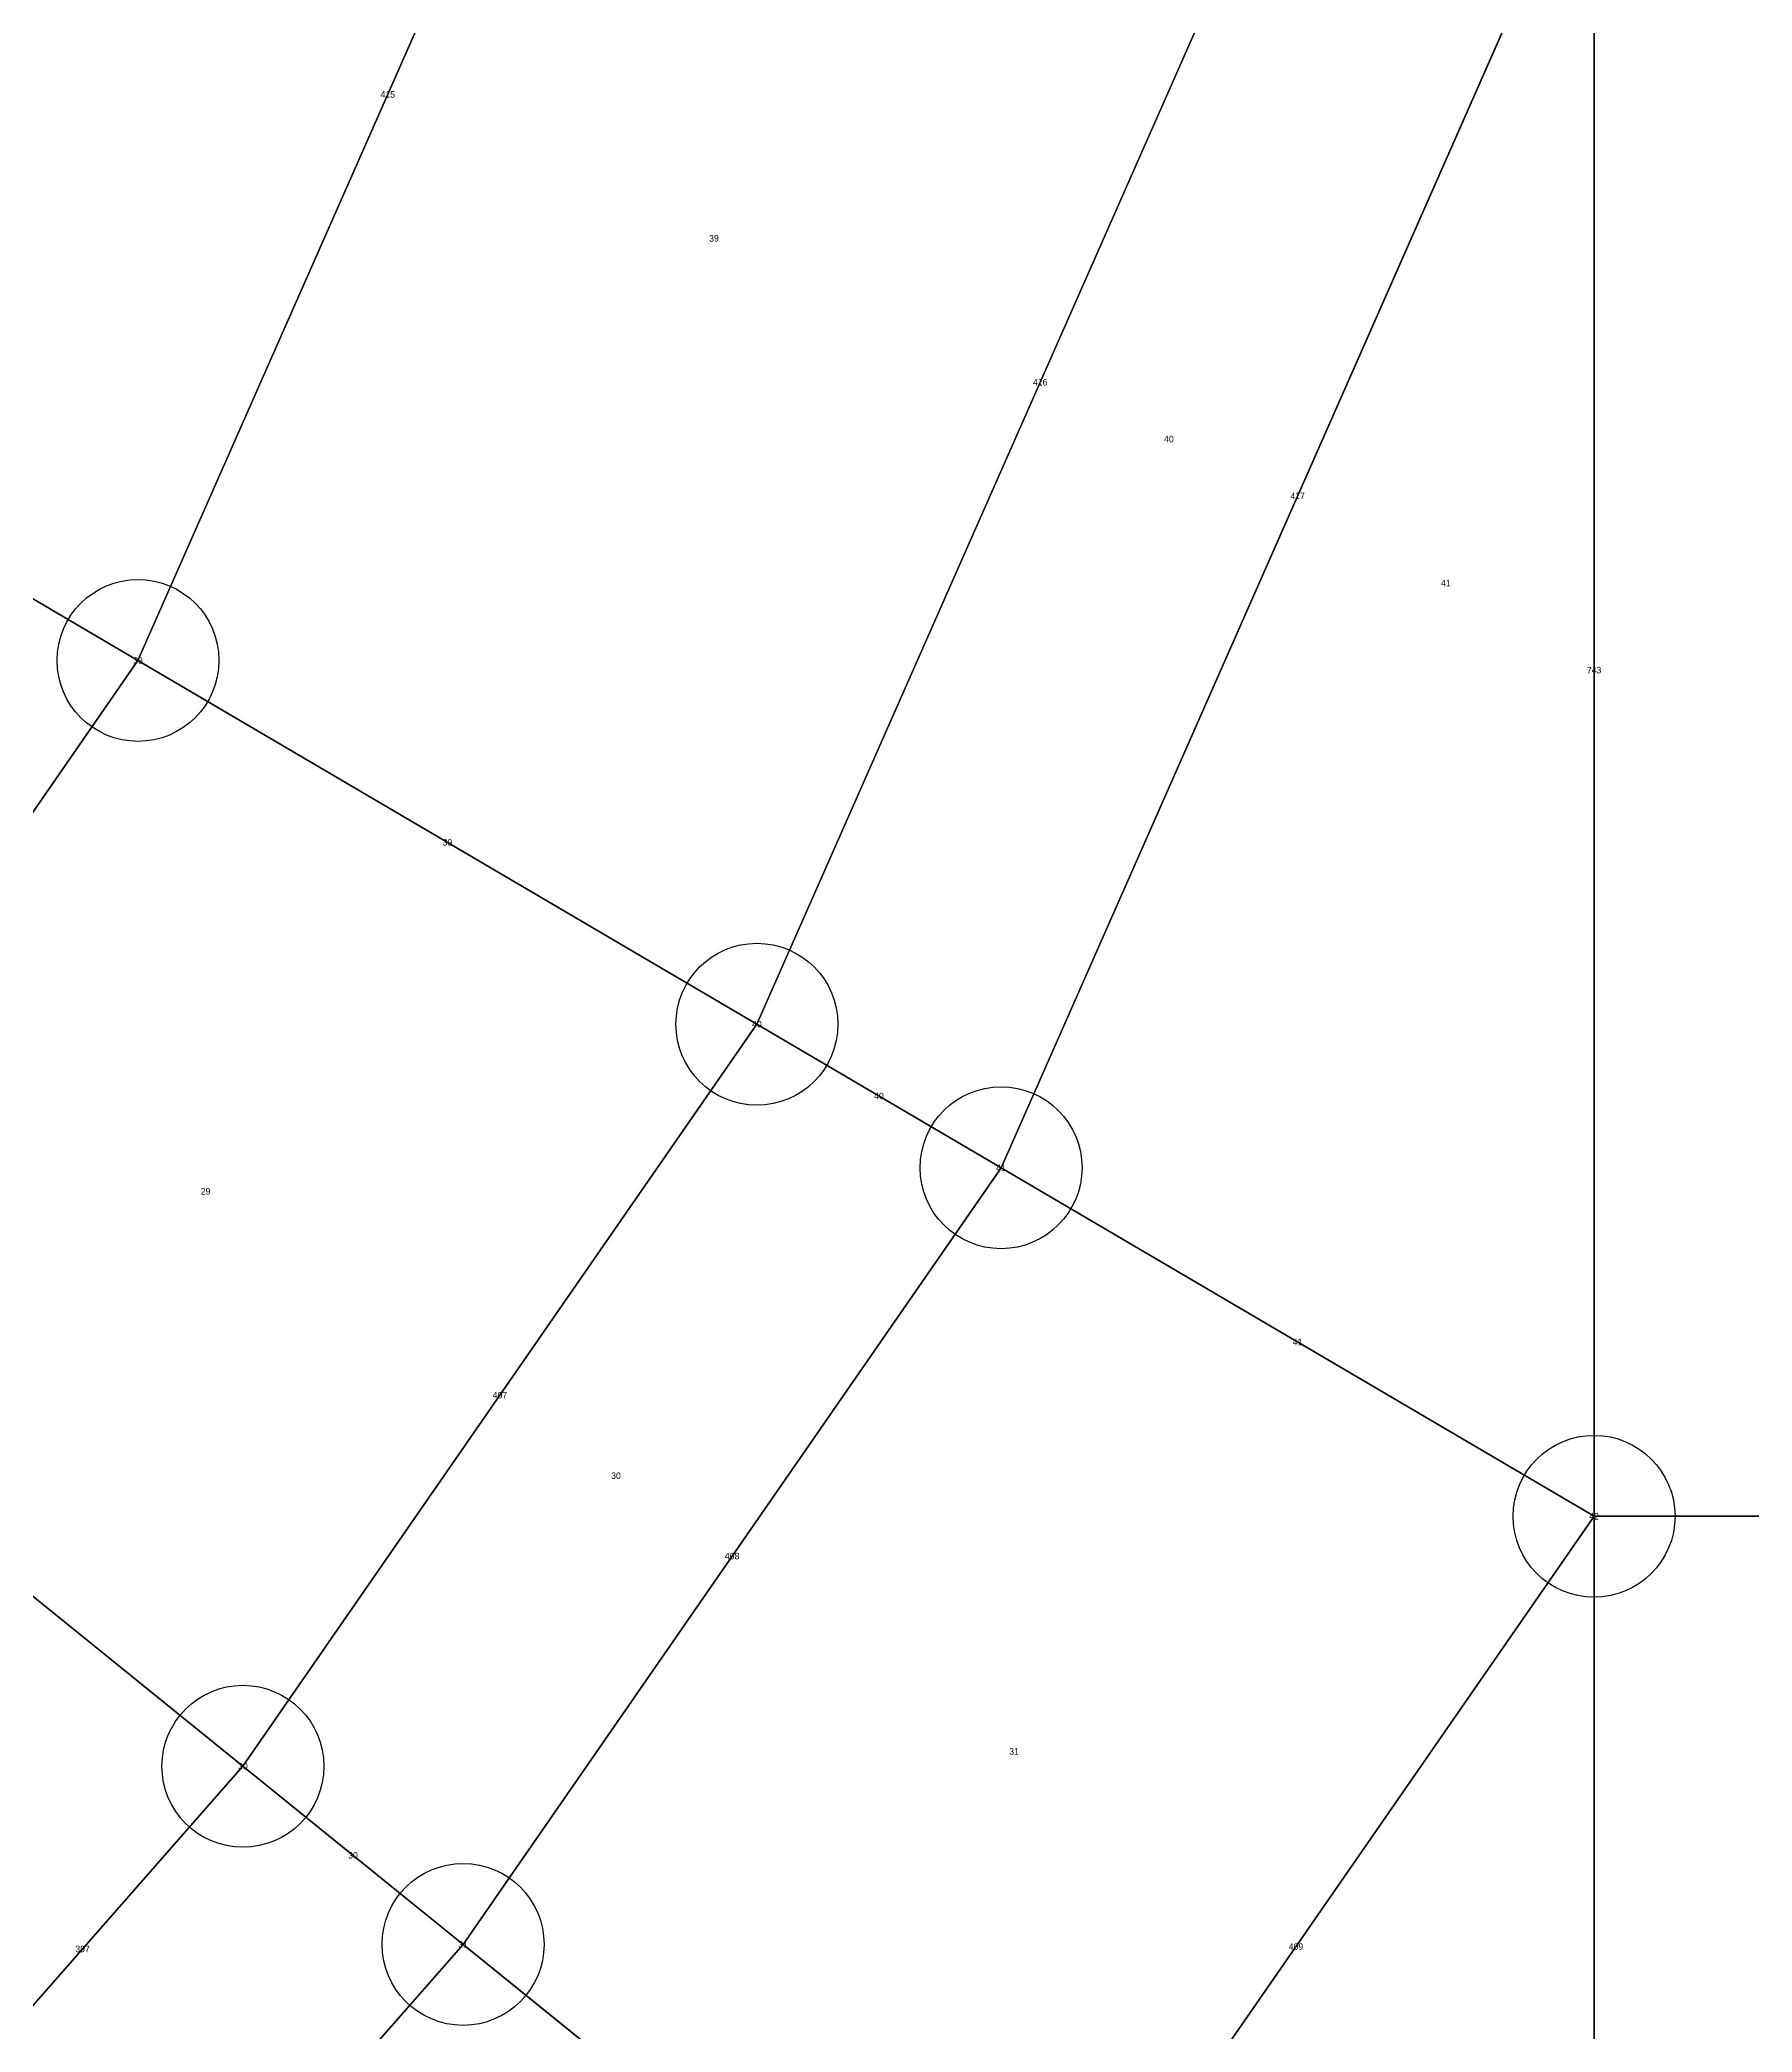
# Model space of a CAD drawing. Extents: x -2.75 to 2.75, y -2.5 to 2.5.
# Drawn here: x 1.395 to 1.924, y -1.261 to -0.646 of the extents above; entities that cross this region are included whole.
import ezdxf
from ezdxf.enums import TextEntityAlignment as Align

# ---------------------------------------------------------------- set-up
doc = ezdxf.new("R2010")
doc.units = 0
doc.header["$MEASUREMENT"] = 0
doc.header["$PDMODE"] = 33
doc.header["$PDSIZE"] = 0.05
for name, color, linetype in [('BRANCHE ESTERNO', 1, 'Continuous'), ('BRANCHE INTERNO', 7, 'Continuous'), ('BRANCHES-Index', 7, 'Continuous'), ('Faces', 7, 'Continuous'), ('Faces-Index', 7, 'Continuous'), ('NODI-Index', 7, 'Continuous'), ('NODO INTRADOSSO INTERNO', 7, 'Continuous')]:
    doc.layers.add(name, color=color, linetype=linetype)

msp = doc.modelspace()

# ---------------------------------------------------------------- linework, layer by layer
at = {"layer": 'BRANCHE ESTERNO'}
for p, q in [((1.4253, -0.83777, 2.07314), (1.57958, -0.48812, 2.07314)), ((1.61644, -0.95012, 1.875), (1.79142, -0.55358, 1.875)), ((1.69186, -0.99445, 1.78323), (1.875, -0.57941, 1.78323)), ((1.28532, -1.03985, 2.07314), (1.4253, -0.83777, 2.07314)), ((1.4577, -1.1793, 1.875), (1.61644, -0.95012, 1.875)), ((1.52571, -1.23432, 1.78323), (1.69186, -0.99445, 1.78323)), ((1.69086, -1.36793, 1.51691), (1.875, -1.1021, 1.51691))]:
    msp.add_line(p, q, dxfattribs=at)
at = {"layer": 'BRANCHE INTERNO'}
for p, q in [((1.875, -1.1021, 1.51691), (1.875, -0.57941, 1.78323)), ((1.21622, -0.71488, 2.24522), (1.4253, -0.83777, 2.07314)), ((1.4253, -0.83777, 2.07314), (1.61644, -0.95012, 1.875)), ((1.61644, -0.95012, 1.875), (1.69186, -0.99445, 1.78323)), ((1.69186, -0.99445, 1.78323), (1.875, -1.1021, 1.51691)), ((1.28532, -1.03985, 2.07314), (1.4577, -1.1793, 1.875)), ((1.875, -1.51691, 1.1021), (1.875, -1.1021, 1.51691)), ((1.875, -1.1021, 1.51691), (2.125, -1.1021, 1.51691)), ((1.35866, -1.29216, 1.875), (1.4577, -1.1793, 1.875)), ((1.4577, -1.1793, 1.875), (1.52571, -1.23432, 1.78323)), ((1.42205, -1.35245, 1.78323), (1.52571, -1.23432, 1.78323)), ((1.52571, -1.23432, 1.78323), (1.69086, -1.36793, 1.51691))]:
    msp.add_line(p, q, dxfattribs=at)
at = {"layer": 'Faces'}
for points in [[(1.21622, -0.71488, 2.24522), (1.34787, -0.41652, 2.24522), (1.57958, -0.48812, 2.07314), (1.4253, -0.83777, 2.07314)], [(1.4253, -0.83777, 2.07314), (1.57958, -0.48812, 2.07314), (1.79142, -0.55358, 1.875), (1.61644, -0.95012, 1.875)], [(1.61644, -0.95012, 1.875), (1.79142, -0.55358, 1.875), (1.875, -0.57941, 1.78323), (1.69186, -0.99445, 1.78323)], [(1.69186, -0.99445, 1.78323), (1.875, -0.57941, 1.78323), (1.875, -0.57941, 1.78323), (1.875, -1.1021, 1.51691)], [(1.875, -1.1021, 1.51691), (2.125, -1.1021, 1.51691), (2.125, -0.57941, 1.78323), (1.875, -0.57941, 1.78323)], [(1.09678, -0.88731, 2.24522), (1.21622, -0.71488, 2.24522), (1.4253, -0.83777, 2.07314), (1.28532, -1.03985, 2.07314)], [(1.28532, -1.03985, 2.07314), (1.4253, -0.83777, 2.07314), (1.61644, -0.95012, 1.875), (1.4577, -1.1793, 1.875)], [(1.4577, -1.1793, 1.875), (1.61644, -0.95012, 1.875), (1.69186, -0.99445, 1.78323), (1.52571, -1.23432, 1.78323)], [(1.52571, -1.23432, 1.78323), (1.69186, -0.99445, 1.78323), (1.875, -1.1021, 1.51691), (1.69086, -1.36793, 1.51691)], [(1.19799, -1.13936, 2.07314), (1.28532, -1.03985, 2.07314), (1.4577, -1.1793, 1.875), (1.35866, -1.29216, 1.875)], [(1.69086, -1.36793, 1.51691), (1.875, -1.1021, 1.51691), (1.875, -1.1021, 1.51691), (1.875, -1.51691, 1.1021)], [(1.875, -1.51691, 1.1021), (2.125, -1.51691, 1.1021), (2.125, -1.1021, 1.51691), (1.875, -1.1021, 1.51691)], [(1.35866, -1.29216, 1.875), (1.4577, -1.1793, 1.875), (1.52571, -1.23432, 1.78323), (1.42205, -1.35245, 1.78323)], [(1.42205, -1.35245, 1.78323), (1.52571, -1.23432, 1.78323), (1.69086, -1.36793, 1.51691), (1.57598, -1.49884, 1.51691)]]:
    msp.add_3dface(points, dxfattribs=at)
at = {"layer": 'NODO INTRADOSSO INTERNO'}
for p in [(1.4253, -0.83777, 2.07314), (1.61644, -0.95012, 1.875), (1.69186, -0.99445, 1.78323), (1.875, -1.1021, 1.51691), (1.4577, -1.1793, 1.875), (1.52571, -1.23432, 1.78323)]:
    msp.add_point(p, dxfattribs=at)

# ---------------------------------------------------------------- texts
at = {"layer": 'BRANCHES-Index'}
for s, p in [('415', (1.50244, -0.66294, 2.07314)), ('416', (1.70393, -0.75185, 1.875)), ('417', (1.78343, -0.78693, 1.78323)), ('743', (1.875, -0.84075, 1.65007)), ('39', (1.52087, -0.89395, 1.97407)), ('40', (1.65415, -0.97229, 1.82912)), ('41', (1.78343, -1.04827, 1.65007)), ('407', (1.53707, -1.06471, 1.875)), ('408', (1.60879, -1.11439, 1.78323)), ('30', (1.4917, -1.20681, 1.82912)), ('397', (1.40818, -1.23573, 1.875)), ('409', (1.78293, -1.23502, 1.51691))]:
    msp.add_text(s, height=0.002, dxfattribs=at).set_placement(p, align=Align.MIDDLE_CENTER)
at = {"layer": 'Faces-Index'}
for s, p in [('39', (1.60318, -0.7074, 1.97407)), ('40', (1.74368, -0.76939, 1.82912)), ('41', (1.82922, -0.81384, 1.71665)), ('29', (1.44619, -1.00176, 1.97407)), ('30', (1.57293, -1.08955, 1.82912)), ('31', (1.69586, -1.1747, 1.65007))]:
    msp.add_text(s, height=0.002, dxfattribs=at).set_placement(p, align=Align.MIDDLE_CENTER)
at = {"layer": 'NODI-Index'}
for s, p in [('39', (1.4253, -0.83777, 2.07314)), ('40', (1.61644, -0.95012, 1.875)), ('41', (1.69186, -0.99445, 1.78323)), ('42', (1.875, -1.1021, 1.51691)), ('30', (1.4577, -1.1793, 1.875)), ('31', (1.52571, -1.23432, 1.78323))]:
    msp.add_text(s, height=0.002, dxfattribs=at).set_placement(p, align=Align.MIDDLE_CENTER)

doc.saveas('drawing.dxf')
